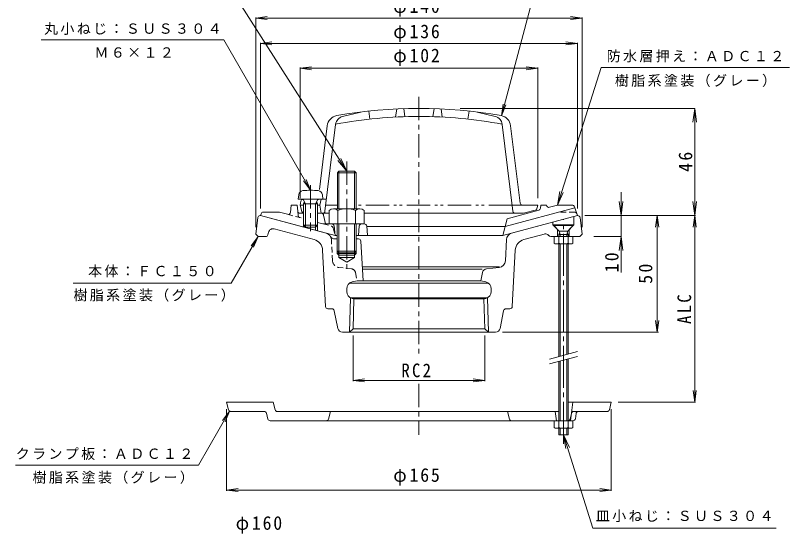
# Model space of a CAD drawing. Units: millimetres, scale not verified, with parts at other scales. Extents: x -187 to 150, y -231 to 277.
# Drawn here: x -187.2 to 144.8, y -57.3 to 164.8 of the extents above; entities that cross this region are included whole.
import ezdxf

# ---------------------------------------------------------------- set-up
doc = ezdxf.new("R2010")
doc.units = ezdxf.units.MM
doc.header["$LTSCALE"] = 2
for name, pattern in [('CHAIN1', [8, 5, -1, 1, -1]), ('CHAIN2', [12, 9, -1, 1, -1]), ('DASHED1', [1.8, 1.2, -0.6]), ('DOUBLE_CHAIN1', [8.8, 5, -1, 0.6, -0.6, 0.6, -1])]:
    doc.linetypes.add(name, pattern=pattern)
for name, color, linetype, lineweight in [('0-0_通り芯', 4, 'Continuous', 9), ('0-3_建具', 7, 'Continuous', 9), ('0-4_その他', 7, 'Continuous', 9), ('0-E', 7, 'Continuous', 9), ('2-4', 7, 'Continuous', 9)]:
    doc.layers.add(name, color=color, linetype=linetype, lineweight=lineweight)
doc.styles.add('ＭＳ ゴシック', font='')
doc.styles.get('ＭＳ ゴシック').set_extended_font_data('MS Gothic')

msp = doc.modelspace()

# ---------------------------------------------------------------- linework, layer by layer
at = {"layer": '0-0_通り芯', "color": 7}
for p, q in [((-84.125, 163.646), (-79.167, 164.299)), ((-84.125, 74.013), (-84.125, 163.946)), ((55.875, 163.646), (-84.125, 163.646)), ((-84.125, 163.646), (-79.167, 162.994)), ((55.875, 163.646), (50.918, 164.299)), ((55.875, 163.646), (50.918, 162.994)), ((55.875, 74.013), (55.875, 163.946)), ((-82.125, 152.78), (-77.167, 153.433)), ((-82.125, 82.013), (-82.125, 153.08)), ((53.875, 152.78), (-82.125, 152.78)), ((-82.125, 152.78), (-77.167, 152.127)), ((53.875, 152.78), (48.918, 153.433)), ((53.875, 152.78), (48.918, 152.127)), ((53.875, 82.013), (53.875, 153.08)), ((-65.125, 142.166), (-60.168, 142.818)), ((36.875, 142.166), (31.918, 142.818)), ((-65.125, 86.458), (-65.125, 142.466)), ((-65.125, 142.166), (36.875, 142.166)), ((-65.125, 142.166), (-60.168, 141.513)), ((36.875, 142.166), (31.918, 141.513)), ((36.875, 86.458), (36.875, 142.466)), ((56.993, 79.013), (104.508, 79.013)), ((104.208, 79.013), (103.555, 74.056)), ((104.208, 79.013), (104.86, 74.056)), ((104.208, -0.987), (104.208, 79.013)), ((-42.406, 27.527), (-42.406, 8.033)), ((14.157, 27.527), (14.157, 8.033)), ((-42.406, 8.333), (-37.449, 8.985)), ((-42.406, 8.333), (14.157, 8.333)), ((-42.406, 8.333), (-37.449, 7.68)), ((14.157, 8.333), (9.2, 8.985)), ((14.157, 8.333), (9.2, 7.68)), ((104.208, -0.987), (103.555, 3.971)), ((104.208, -0.987), (104.86, 3.971)), ((71.375, -0.987), (104.508, -0.987)), ((-96.625, -3.987), (-96.625, -39.003)), ((68.375, -3.987), (68.375, -39.003)), ((47.875, -14.983), (50.392, -20.43)), ((47.875, -14.983), (48.897, -20.895)), ((60.468, -55.029), (47.875, -14.983)), ((-96.625, -38.703), (-91.667, -38.05)), ((68.375, -38.703), (-96.625, -38.703)), ((-96.625, -38.703), (-91.667, -39.356)), ((68.375, -38.703), (63.418, -38.05)), ((68.375, -38.703), (63.418, -39.356)), ((60.468, -55.029), (139.056, -55.029))]:
    msp.add_line(p, q, dxfattribs=at)
at = {"layer": '0-0_通り芯', "color": 7, "linetype": 'CHAIN1'}
for p, q in [((-14.125, 129.929), (-14.125, 18.711)), ((-14.125, 6.799), (-14.125, -15.035))]:
    msp.add_line(p, q, dxfattribs=at)
at = {"layer": '0-0_通り芯'}
for p, q in [((-46.861, 121.481), (-39.124, 123.39)), ((-35.624, 123.799), (-35.124, 120.333)), ((-23.624, 124.733), (-24.124, 121.204)), ((-20.624, 124.853), (-20.124, 121.367)), ((-7.624, 124.853), (-8.124, 121.367)), ((-4.624, 124.733), (-4.124, 121.204)), ((7.376, 123.799), (6.876, 120.333)), ((18.612, 121.481), (10.876, 123.39)), ((-53.469, 117.513), (-56.828, 90.161)), ((-49.873, 118.085), (-54.446, 80.837)), ((21.624, 118.085), (26.197, 80.837)), ((25.22, 117.513), (29.294, 84.337)), ((-64.785, 85.155), (-65.124, 83.458)), ((-64.332, 80.684), (-65.124, 83.458)), ((-63.625, 83.458), (-65.124, 83.458)), ((-63.805, 85.958), (-56.124, 85.958)), ((-56.624, 83.458), (-57.625, 83.458)), ((-56.624, 83.458), (-56.124, 85.958)), ((-56.624, 83.458), (-56.124, 79.958)), ((-56.124, 85.958), (-53.818, 85.958)), ((25.876, 83.458), (36.876, 83.458)), ((36.304, 81.458), (36.876, 83.458)), ((-57.625, 79.958), (-52.625, 79.958)), ((-37.625, 79.958), (30.706, 79.958)), ((36.304, 81.458), (30.706, 79.958)), ((-76.625, -0.987), (-96.625, -0.987)), ((-95.814, -4.229), (-96.625, -0.987)), ((-75.814, -4.229), (-76.625, -0.987)), ((49.875, -0.987), (68.375, -0.987)), ((51.875, -0.987), (50.875, -8.987)), ((67.565, -4.229), (68.375, -0.987)), ((-80.529, -4.987), (-94.844, -4.987)), ((-78.937, -8.229), (-79.558, -5.744)), ((45.875, -4.987), (-74.844, -4.987)), ((-52.935, -8.229), (-52.125, -4.987)), ((24.686, -8.229), (23.875, -4.987)), ((44.375, -4.987), (44.875, -8.987)), ((52.985, -8.111), (53.266, -5.863)), ((54.258, -4.987), (66.595, -4.987)), ((51.993, -8.987), (-77.967, -8.987))]:
    msp.add_line(p, q, dxfattribs=at)
at = {"layer": '0-0_通り芯', "color": 6, "linetype": 'CHAIN1'}
for p, q in [((-45.125, 102.108), (-45.125, 54.515)), ((-60.625, 92.003), (-60.625, 72.277))]:
    msp.add_line(p, q, dxfattribs=at)
at = {"layer": '0-0_通り芯', "color": 6}
for p, q in [((-49.125, 81.939), (-49.125, 97.337)), ((-48.448, 81.939), (-48.448, 98.013)), ((-41.801, 81.939), (-41.801, 98.013)), ((-41.125, 81.939), (-41.125, 97.337)), ((-65.875, 85.958), (-65.708, 87.862)), ((-55.375, 85.958), (-55.541, 87.862)), ((-55.375, 85.958), (-65.875, 85.958)), ((-62.755, 83.958), (-63.807, 85.831)), ((-63.625, 83.958), (-63.184, 84.722)), ((-63.625, 83.958), (-57.625, 83.958)), ((-63.625, 83.958), (-63.625, 74.828)), ((-62.755, 83.958), (-62.755, 73.958)), ((-58.495, 83.958), (-57.443, 85.831)), ((-58.495, 83.958), (-58.495, 73.958)), ((-57.625, 83.958), (-58.066, 84.722)), ((-57.625, 83.958), (-57.625, 74.828)), ((-52.625, 81.217), (-52.625, 75.439)), ((-50.748, 81.939), (-39.501, 81.939)), ((-48.872, 81.217), (-48.872, 75.439)), ((-41.377, 81.217), (-41.377, 75.439)), ((-37.625, 81.217), (-37.625, 75.439)), ((-62.755, 73.958), (-63.625, 74.828)), ((-63.625, 74.828), (-57.625, 74.828)), ((-62.755, 73.958), (-58.495, 73.958)), ((-58.495, 73.958), (-57.625, 74.828)), ((-52.625, 75.439), (-37.625, 75.439)), ((-49.201, 75.439), (-49.201, 63.69)), ((-48.525, 75.439), (-48.525, 63.013)), ((-41.725, 75.439), (-41.725, 63.013)), ((-41.048, 75.439), (-41.048, 63.69)), ((52.075, 75.017), (43.675, 75.017)), ((43.675, 75.017), (43.675, 74.717)), ((45.892, 72.5), (43.675, 74.717)), ((49.859, 72.5), (52.075, 74.717)), ((43.825, 67.189), (43.825, 70.013)), ((43.825, 70.013), (51.925, 70.013)), ((45.846, 67.189), (45.846, 70.013)), ((45.875, 70.917), (46.277, 71.612)), ((49.875, 70.917), (45.875, 70.917)), ((45.875, 70.917), (45.875, 70.013)), ((49.714, 72.317), (46.037, 72.317)), ((46.147, 72.068), (46.475, 70.917)), ((46.475, 70.917), (46.475, 70.013)), ((49.604, 72.068), (49.275, 70.917)), ((49.275, 70.917), (49.275, 70.013)), ((49.875, 70.917), (49.474, 71.612)), ((49.875, 70.917), (49.875, 70.013)), ((49.905, 67.189), (49.905, 70.013)), ((51.925, 67.189), (51.925, 70.013)), ((44.836, 66.813), (50.915, 66.813)), ((45.875, 66.813), (45.875, 18.513)), ((46.475, 66.813), (46.475, 18.674)), ((49.275, 66.813), (49.275, 19.424)), ((49.875, 66.813), (49.875, 19.585)), ((46.475, 16.603), (46.475, -8.987)), ((49.275, 17.353), (49.275, -8.987)), ((49.875, 17.514), (49.875, -8.987)), ((45.875, 16.442), (45.875, -8.987)), ((43.825, -11.811), (43.825, -8.987)), ((43.825, -8.987), (51.925, -8.987)), ((45.846, -11.811), (45.846, -8.987)), ((49.905, -11.811), (49.905, -8.987)), ((51.925, -11.811), (51.925, -8.987)), ((44.836, -12.187), (50.915, -12.187)), ((45.875, -12.187), (45.875, -14.983)), ((46.475, -12.187), (46.475, -14.983)), ((49.275, -12.187), (49.275, -14.983)), ((49.875, -12.187), (49.875, -14.983)), ((49.875, -14.983), (45.875, -14.983))]:
    msp.add_line(p, q, dxfattribs=at)
at = {"layer": '0-0_通り芯', "color": 2}
for p, q in [((-69.262, 80.374), (-68.897, 83.458)), ((-66.397, 83.458), (-68.897, 83.458)), ((-66.397, 83.458), (-66.146, 80.862)), ((38.023, 82.167), (38.148, 83.458)), ((38.148, 83.458), (40.648, 83.458)), ((40.657, 83.385), (40.648, 83.458)), ((41.909, 82.536), (45.253, 83.432)), ((51.61, 83.432), (45.253, 83.432)), ((-81.86, 79.765), (-82.125, 79.013)), ((-80.917, 80.432), (-73.897, 80.432)), ((-70.513, 79.526), (-73.897, 80.432)), ((-63.625, 79.958), (-65.151, 79.958)), ((-55.979, 79.958), (-57.625, 79.958)), ((22.875, 74.33), (52.709, 82.324)), ((37.287, 81.298), (23.733, 77.666)), ((52.554, 82.765), (53.875, 79.013)), ((-50.125, 70.439), (-82.125, 79.013)), ((-55, 79.162), (-54.227, 75.439)), ((21.875, 70.439), (53.875, 79.013)), ((23.733, 77.666), (21.875, 70.439)), ((-63.625, 74.828), (-63.625, 74.056)), ((-62.755, 73.958), (-62.755, 73.823)), ((-58.495, 73.958), (-58.495, 72.682)), ((-57.625, 74.828), (-57.625, 72.449)), ((-49.201, 75.439), (-54.227, 75.439)), ((-50.535, 74.538), (-50.125, 70.439)), ((-37.53, 75.439), (-41.048, 75.439)), ((-39.715, 74.538), (-40.125, 70.439)), ((-36.535, 74.538), (-36.125, 70.439)), ((22.875, 74.33), (-36.514, 74.33)), ((-50.125, 70.439), (-49.201, 70.439)), ((-41.048, 70.439), (21.875, 70.439))]:
    msp.add_line(p, q, dxfattribs=at)
at = {"layer": '0-0_通り芯', "linetype": 'DOUBLE_CHAIN1'}
for p, q in [((-49.125, 83.458), (-54.124, 83.458)), ((25.876, 83.458), (-41.125, 83.458))]:
    msp.add_line(p, q, dxfattribs=at)
at = {"layer": '0-0_通り芯', "linetype": 'DASHED1'}
for p, q in [((30.287, 83.458), (25.876, 83.458)), ((50.688, -8.229), (51.309, -5.744)), ((52.279, -4.987), (54.258, -4.987))]:
    msp.add_line(p, q, dxfattribs=at)
at = {"layer": '0-0_通り芯', "color": 2, "linetype": 'DASHED1'}
for p, q in [((-66.146, 80.862), (-65.964, 78.979)), ((52.667, 80.432), (45.648, 80.432)), ((-70.513, 79.526), (-63.625, 77.68)), ((-57.625, 76.072), (-55.262, 75.439)), ((-55.262, 75.439), (-51.689, 74.482)), ((-54.227, 75.439), (-55.262, 75.439)), ((-50.979, 73.765), (-50.125, 70.439))]:
    msp.add_line(p, q, dxfattribs=at)
at = {"layer": '0-0_通り芯', "color": 3}
for p, q in [((-83.234, 78.137), (-84.125, 71.013)), ((-82.125, 79.013), (-82.242, 79.013)), ((-53.895, 71.449), (-82.125, 79.013)), ((25.646, 71.449), (53.875, 79.013)), ((52.375, 78.615), (52.375, 75.017)), ((53.993, 79.013), (53.875, 79.013)), ((54.985, 78.137), (55.875, 71.013)), ((-76.182, 73.28), (-59.141, 68.714)), ((43.375, 75.017), (45.375, 73.017)), ((52.375, 75.017), (50.375, 73.017)), ((-84.125, 71.01), (-83.125, 70.013)), ((-79.885, 70.013), (-83.125, 70.013)), ((-78.633, 71.859), (-78.924, 70.758)), ((40.212, 71.211), (30.892, 68.714)), ((41.522, 70.5), (41.576, 70.425)), ((42.385, 70.013), (54.875, 70.013)), ((45.375, 73.017), (45.375, 70.017)), ((50.375, 73.017), (50.375, 70.017)), ((55.875, 71.01), (54.875, 70.013)), ((-49.201, 69.013), (-50.319, 69.013)), ((-40.071, 69.013), (-41.048, 69.013)), ((-39.072, 68.069), (-38.125, 51.013)), ((22.947, 59.57), (23.426, 68.708)), ((-55.442, 64.146), (-54.174, 39.961)), ((-41.048, 63.69), (-41.048, 62.69)), ((27.193, 64.146), (25.925, 39.961)), ((-49.201, 62.69), (-41.048, 62.69)), ((-48.525, 63.013), (-48.525, 61.013)), ((-48.525, 61.013), (-41.725, 61.013)), ((-48.525, 61.013), (-45.125, 59.05)), ((-41.725, 61.013), (-45.125, 59.05)), ((-41.725, 63.013), (-41.725, 61.013)), ((-41.048, 62.69), (-41.725, 62.013)), ((-38.458, 57.013), (-14.125, 57.013)), ((20.417, 57.013), (-14.125, 57.013)), ((14.837, 56.168), (20.267, 56.744)), ((-38.402, 56.013), (-14.125, 56.013)), ((12.996, 56.013), (-14.125, 56.013)), ((13.087, 54.572), (12.375, 51.013)), ((-43.578, 50.013), (-14.125, 50.013)), ((-42.775, 50.535), (-40.625, 51.013)), ((-40.625, 51.013), (-14.125, 51.013)), ((12.375, 51.013), (-14.125, 51.013)), ((15.328, 50.013), (-14.125, 50.013)), ((14.526, 50.535), (12.375, 51.013)), ((-45.125, 46.42), (-45.125, 47.607)), ((16.875, 46.42), (16.875, 47.607)), ((-43.471, 43.739), (-43.932, 29.013)), ((15.222, 43.739), (-43.471, 43.739)), ((-42.191, 43.361), (-42.775, 43.491)), ((-42.006, 43.311), (-42.406, 30.492)), ((-42.006, 43.311), (13.757, 43.311)), ((13.757, 43.311), (14.157, 30.492)), ((13.942, 43.361), (14.526, 43.491)), ((15.222, 43.739), (15.682, 29.013)), ((-51.444, 39.013), (-53.176, 39.013)), ((-48.946, 30.621), (-50.464, 38.209)), ((20.697, 30.621), (22.215, 38.209)), ((23.195, 39.013), (24.926, 39.013)), ((-42.406, 30.492), (-43.932, 29.013)), ((-42.406, 30.492), (-43.932, 29.013)), ((-46.985, 29.013), (-14.125, 29.013)), ((18.736, 29.013), (-14.125, 29.013))]:
    msp.add_line(p, q, dxfattribs=at)
at = {"layer": '0-0_通り芯', "color": 6, "linetype": 'CHAIN2'}
msp.add_line((47.875, -18.801), (47.875, 77.272), dxfattribs=at)
at = {"layer": '0-0_通り芯', "color": 3, "linetype": 'DASHED1'}
for p, q in [((-51.196, 59.57), (-51.675, 68.708)), ((-43.087, 56.168), (-48.517, 56.744)), ((-41.336, 54.572), (-40.625, 51.013))]:
    msp.add_line(p, q, dxfattribs=at)
at = {"layer": '0-0_通り芯', "color": 6}
for points in [[(-41.125, 97.337), (-49.125, 97.337), (-48.448, 98.013), (-41.801, 98.013)], [(-41.048, 63.69), (-49.201, 63.69), (-48.525, 63.013), (-41.725, 63.013)]]:
    msp.add_lwpolyline(points, close=True, dxfattribs=at)
at = {"layer": '0-0_通り芯', "color": 3}
for points in [[(43.375, 76.203), (43.375, 75.017), (52.375, 75.017)], [(-49.201, 63.69), (-49.201, 62.69), (-48.525, 62.013), (-41.725, 62.013)], [(-42.406, 30.492), (14.157, 30.492), (15.682, 29.013)]]:
    msp.add_lwpolyline(points, dxfattribs=at)
at = {"layer": '0-0_通り芯', "color": 6}
msp.add_lwpolyline([(52.075, 75.017), (52.075, 74.717), (43.675, 74.717)], dxfattribs=at)
at = {"layer": '0-0_通り芯'}
for centre, radius, start, end in [((-14.124, -75.042), 200, 79.84457, 100.15543), ((-48.507, 116.903), 5, 100.15543, 173.00015), ((-45.903, 117.597), 4, 103.8613, 172.99995), ((-14.124, -75.042), 196.5, 90, 100.47844), ((-14.124, -75.042), 196.5, 79.52156, 90), ((17.654, 117.597), 4, 7.00005, 76.1387), ((20.258, 116.903), 5, 6.99985, 79.84457), ((-63.805, 84.958), 1, 90, 168.69026), ((30.287, 84.458), 1, 186.99905, 270), ((-63.37, 80.958), 1, 195.94484, 255.25716), ((-55.439, 80.958), 1, 270, 353.00095), ((27.19, 80.958), 1, 186.99905, 270), ((-94.844, -3.987), 1, 194.03528, 270), ((-80.529, -5.987), 1, 14.03528, 90), ((-74.844, -3.987), 1, 194.03528, 270), ((54.258, -5.987), 1, 90, 172.87573), ((66.595, -3.987), 1, 270, 345.96472), ((-77.967, -7.987), 1, 194.03528, 270), ((-53.905, -7.987), 1, 270, 345.96472), ((25.656, -7.987), 1, 194.03528, 270), ((51.993, -7.987), 1, 270, 352.87573)]:
    msp.add_arc(centre, radius, start, end, dxfattribs=at)
at = {"layer": '0-0_通り芯', "color": 6}
for centre, radius, start, end in [((-63.716, 87.687), 2, 96.33817, 175.00002), ((-60.625, 59.858), 30, 83.6618, 96.3382), ((-57.534, 87.687), 2, 4.99998, 83.66183), ((-64.025, 85.708), 0.25, 29.32918, 90), ((-57.225, 85.708), 0.25, 90, 150.67082), ((-50.748, 79.139), 2.8, 47.92557, 132.07463), ((-45.125, 71.85), 10.089, 68.19786, 111.80214), ((-39.501, 79.139), 2.8, 47.92572, 132.07428), ((45.185, 71.793), 1, 15.9453, 45), ((50.566, 71.793), 1, 135, 164.0547), ((44.836, 68.361), 1.548, 229.24547, 310.75471), ((47.875, 72.487), 5.674, 249.04448, 290.95552), ((50.915, 68.361), 1.548, 229.24486, 310.75514), ((44.836, -10.639), 1.548, 229.24547, 310.75471), ((47.875, -6.513), 5.674, 249.04448, 290.95552), ((50.915, -10.639), 1.548, 229.24486, 310.75514)]:
    msp.add_arc(centre, radius, start, end, dxfattribs=at)
at = {"layer": '0-0_通り芯', "color": 2}
for centre, start, end in [((41.65, 83.502), 186.73654, 285.00064), ((51.61, 82.432), 19.41145, 90), ((-80.917, 79.432), 90, 160.58855), ((-70.255, 80.492), 255.00032, 353.26146), ((-65.151, 80.958), 185.52255, 270), ((-55.979, 78.958), 11.73541, 90), ((37.028, 82.264), 285.00064, 354.47556), ((-51.53, 74.439), 5.7099, 90), ((-38.72, 74.439), 90, 174.2901), ((-37.53, 74.439), 5.70979, 90)]:
    msp.add_arc(centre, 1, start, end, dxfattribs=at)
at = {"layer": '0-0_通り芯', "color": 2, "linetype": 'DASHED1'}
for centre, start, end in [((52.667, 79.432), 19.41145, 90), ((-64.969, 79.075), 185.52246, 254.99936), ((-51.948, 73.516), 14.41167, 75.00084)]:
    msp.add_arc(centre, 1, start, end, dxfattribs=at)
at = {"layer": '0-0_通り芯', "color": 3}
for centre, radius, start, end in [((-82.242, 78.013), 1, 90, 172.87573), ((53.993, 78.013), 1, 7.12427, 90), ((-76.7, 71.348), 2, 74.99962, 165.20607), ((-79.891, 71.013), 1, 270, 345.20511), ((-54.671, 68.551), 3, 3.00031, 75.00002), ((-50.319, 71.013), 2, 209.49718, 270), ((26.422, 68.551), 3, 104.99998, 176.99969), ((40.228, 69.559), 1.6, 36.01558, 105.0004), ((42.385, 71.013), 1, 216.01469, 270), ((-60.435, 63.884), 5, 3.00014, 74.99977), ((-40.071, 68.013), 1, 3.17966, 90), ((32.186, 63.884), 5, 105.00023, 176.99986), ((19.951, 59.727), 3, 276.04851, 356.99973), ((15.048, 54.179), 2, 96.04846, 168.69026), ((-42.125, 47.607), 3, 102.5287, 180), ((13.875, 47.607), 3, 0, 77.4713), ((-42.125, 46.42), 3, 180, 257.4713), ((-42.625, 41.409), 2, 71.97624, 77.47147), ((14.375, 41.409), 2, 102.52853, 108.02376), ((13.875, 46.42), 3, 282.5287, 0), ((-53.176, 40.013), 1, 182.99898, 270), ((24.926, 40.013), 1, 270, 357.00102), ((-51.444, 38.013), 1, 11.30954, 90), ((23.195, 38.013), 1, 90, 168.69046), ((-46.985, 31.013), 2, 191.30974, 270), ((18.736, 31.013), 2, 270, 348.69026)]:
    msp.add_arc(centre, radius, start, end, dxfattribs=at)
at = {"layer": '0-0_通り芯', "color": 3, "linetype": 'DASHED1'}
for centre, radius, start, end in [((-48.201, 59.727), 3, 183.00027, 263.95149), ((-43.297, 54.179), 2, 11.30974, 83.95154)]:
    msp.add_arc(centre, radius, start, end, dxfattribs=at)
at = {"layer": '0-0_通り芯', "linetype": 'DASHED1'}
for centre, start, end in [((52.279, -5.987), 90, 165.96472), ((49.718, -7.987), 270, 345.96472)]:
    msp.add_arc(centre, 1, start, end, dxfattribs=at)
at = {"layer": '0-3_建具'}
for p, q in [((41.875, 17.441), (53.875, 20.656)), ((41.875, 15.37), (53.875, 18.586))]:
    msp.add_line(p, q, dxfattribs=at)
at = {"layer": '0-4_その他'}
for p, q in [((104.208, 124.958), (3.606, 124.958)), ((104.208, 124.958), (103.424, 119.01)), ((104.208, 79.013), (104.208, 124.958)), ((104.208, 124.958), (104.991, 119.01)), ((72.605, 79.013), (72.605, 89.013)), ((72.605, 79.013), (71.822, 84.962)), ((72.605, 79.013), (73.388, 84.962)), ((104.208, 79.013), (103.424, 84.962)), ((104.208, 79.013), (104.991, 84.962)), ((104.208, 79.013), (57.932, 79.013)), ((72.605, 70.013), (72.605, 79.013)), ((88.074, 79.013), (87.421, 74.056)), ((72.605, 70.013), (60.875, 70.013)), ((72.605, 70.013), (71.822, 64.065)), ((72.605, 70.013), (73.388, 64.065)), ((72.605, 70.013), (72.605, 54.612)), ((88.074, 29.013), (87.421, 33.971)), ((88.074, 29.013), (88.726, 33.971)), ((21.736, 29.013), (88.674, 29.013))]:
    msp.add_line(p, q, dxfattribs=at)
msp.add_lwpolyline([(88.074, 29.013), (88.074, 79.013), (88.726, 74.056)], dxfattribs=at)
at = {"layer": '0-E'}
for p, q in [((-45.125, 98.013), (-97.864, 180.896)), ((21.292, 121.795), (37.184, 181.724)), ((-176.143, 154.358), (-97.864, 154.358)), ((-60.625, 89.858), (-97.864, 154.358)), ((63.982, 142.505), (144.846, 142.505)), ((21.292, 121.795), (21.945, 126.752)), ((21.292, 121.795), (23.206, 126.414)), ((-45.125, 98.013), (-47.657, 103.453)), ((-45.125, 98.013), (-48.979, 102.612)), ((-60.625, 89.858), (-63.669, 93.825)), ((-60.625, 89.858), (-62.538, 94.478)), ((45.253, 83.432), (47.797, 88.866)), ((-83.125, 70.013), (-94.672, 50.013)), ((-83.125, 70.013), (-86.168, 66.047)), ((-83.125, 70.013), (-85.038, 65.394)), ((-162.42, 50.013), (-94.672, 50.013)), ((-95.344, -4.853), (-108.7, -27.987)), ((-95.344, -4.853), (-98.388, -8.819)), ((-95.344, -4.853), (-97.257, -9.472)), ((-108.7, -27.987), (-187.207, -27.987))]:
    msp.add_line(p, q, dxfattribs=at)
msp.add_lwpolyline([(63.982, 142.505), (45.253, 83.432), (46.304, 89.339)], dxfattribs=at)

# ---------------------------------------------------------------- texts
at = {"layer": '0-0_通り芯', "color": 2, "char_height": 5.865, "attachment_point": 7, "style": 'ＭＳ ゴシック'}
for s, insert in [('\\T1.21;\\W0.95;φ140', (-25.125, 164.297)), ('\\T1.21;\\W0.95;φ136', (-25.125, 153.437)), ('\\T1.21;\\W0.95;φ102', (-25.125, 143.123)), ('\\T1.27;\\W0.9;RC2', (-21.664, 9.602)), ('\\T1.21;\\W0.95;φ165', (-25.125, -36.733))]:
    msp.add_mtext(s, dxfattribs=dict(at, insert=insert))
at = {"layer": '0-0_通り芯', "color": 2, "insert": (102.733, 32.513), "char_height": 5.865, "attachment_point": 7, "rotation": 90, "style": 'ＭＳ ゴシック'}
msp.add_mtext('\\T1.27;\\W0.9;ALC', dxfattribs=at)
at = {"layer": '0-0_通り芯', "color": 7, "insert": (61.762, -52.426), "char_height": 4.399, "attachment_point": 7, "style": 'ＭＳ ゴシック'}
msp.add_mtext('\\T1.17;皿小ねじ：ＳＵＳ３０４', dxfattribs=at)
at = {"layer": '0-4_その他', "color": 2, "char_height": 5.865, "attachment_point": 7, "rotation": 90, "style": 'ＭＳ ゴシック'}
for s, insert in [('\\T1.27;\\W0.95;46', (103.208, 97.736)), ('\\T1.27;\\W0.95;10', (71.605, 54.612)), ('\\T1.27;\\W0.95;50', (86.074, 49.763))]:
    msp.add_mtext(s, dxfattribs=dict(at, insert=insert))
at = {"layer": '0-E', "char_height": 4.399, "attachment_point": 7, "style": 'ＭＳ ゴシック'}
for s, insert in [('\\T1.17;丸小ねじ：ＳＵＳ３０４', (-174.957, 156.45)), ('\\T1.17;Ｍ６×１２', (-153.341, 146.645)), ('\\T1.17;防水層押え：ＡＤＣ１２', (66.414, 144.679)), ('\\T1.17;樹脂系塗装（グレー）', (69.914, 134.114)), ('\\T1.17;本体：ＦＣ１５０', (-156.046, 52.529)), ('\\T1.17;樹脂系塗装（グレー）', (-162.342, 42.136)), ('\\T1.17;クランプ板：ＡＤＣ１２', (-187.1, -25.792)), ('\\T1.17;樹脂系塗装（グレー）', (-179.896, -36.015))]:
    msp.add_mtext(s, dxfattribs=dict(at, insert=insert))
at = {"layer": '2-4', "color": 2, "insert": (-92.739, -57.308), "char_height": 5.865, "attachment_point": 7, "style": 'ＭＳ ゴシック'}
msp.add_mtext('\\T1.21;\\W0.95;φ160', dxfattribs=at)

doc.saveas('drawing.dxf')
